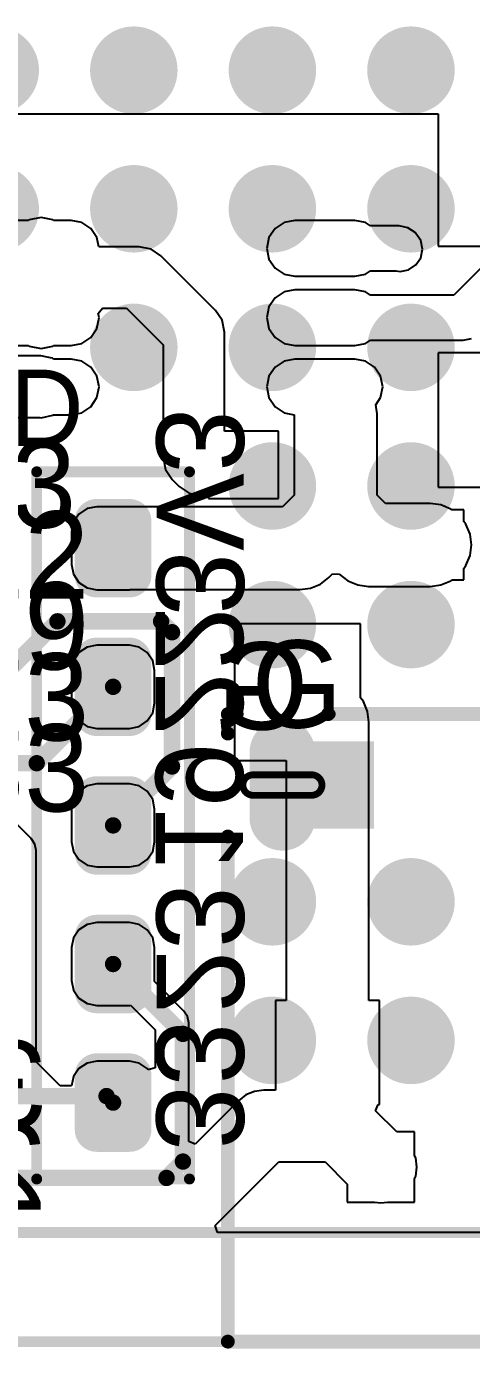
# Model space of a CAD drawing. Extents: x -35.4 to 28.3, y -0.1 to 87.5.
# Drawn here: x -1.97 to 6.19, y -0.13 to 24.1 of the extents above; entities that cross this region are included whole.
import ezdxf

# ---------------------------------------------------------------- set-up
doc = ezdxf.new("R2010")
doc.units = 0
doc.layers.get('0').update_dxf_attribs({"linetype": 'CONTINUOUS'})
for name, color, linetype in [('BOTTOMLAYER', 5, 'CONTINUOUS'), ('BOTTOMOVERLAY', 54, 'CONTINUOUS'), ('BOTTOMPASTE', 16, 'CONTINUOUS'), ('BOTTOMSOLDER', 6, 'CONTINUOUS'), ('CONNECTLAYER', 7, 'CONTINUOUS'), ('MECHANICAL1', 6, 'CONTINUOUS'), ('MULTILAYER', 9, 'CONTINUOUS'), ('PADHOLELAYER', 156, 'CONTINUOUS'), ('TOPLAYER', 1, 'CONTINUOUS'), ('TOPOVERLAY', 2, 'CONTINUOUS'), ('TOPPASTE', 8, 'CONTINUOUS'), ('TOPSOLDER', 216, 'CONTINUOUS')]:
    doc.layers.add(name, color=color, linetype=linetype)

# ---------------------------------------------------------------- blocks, each defined once
blk = doc.blocks.new('DC_IN_TH_DC_0440_2_5A_2_0_')
at = {"layer": 'BOTTOMLAYER', "const_width": 1}
for points in [[(-0.6, 4.25), (0.6, 4.25)], [(-0.6, -1.05), (0.6, -1.05)], [(-0.6, -4.25), (0.6, -4.25)]]:
    blk.add_lwpolyline(points, dxfattribs=at)
at = {"layer": 'BOTTOMLAYER', "const_width": 0.5}
for points in [[(-0.85, 4.25, 1), (-0.35, 4.25, 1)], [(0.35, 4.25, 1), (0.85, 4.25, 1)], [(-0.85, -1.05, 1), (-0.35, -1.05, 1)], [(0.35, -1.05, 1), (0.85, -1.05, 1)], [(-0.85, -4.25, 1), (-0.35, -4.25, 1)], [(0.35, -4.25, 1), (0.85, -4.25, 1)]]:
    blk.add_lwpolyline(points, format="xyb", close=True, dxfattribs=at)
at = {"layer": 'BOTTOMSOLDER', "const_width": 1.203}
for points in [[(-0.6, 4.25), (0.6, 4.25)], [(-0.6, -1.05), (0.6, -1.05)], [(-0.6, -4.25), (0.6, -4.25)]]:
    blk.add_lwpolyline(points, dxfattribs=at)
at = {"layer": 'BOTTOMSOLDER', "const_width": 0.602}
for points in [[(-0.901, 4.25, 1), (-0.299, 4.25, 1)], [(0.299, 4.25, 1), (0.901, 4.25, 1)], [(-0.901, -1.05, 1), (-0.299, -1.05, 1)], [(0.299, -1.05, 1), (0.901, -1.05, 1)], [(-0.901, -4.25, 1), (-0.299, -4.25, 1)], [(0.299, -4.25, 1), (0.901, -4.25, 1)]]:
    blk.add_lwpolyline(points, format="xyb", close=True, dxfattribs=at)
at = {"layer": 'MULTILAYER'}
for p, q in [((-7.4, -2.3), (-7.4, 0.1)), ((-7.4, 0.1), (-5, 0.1)), ((-5, 0.1), (-5, -2.3)), ((-5, -2.3), (-7.4, -2.3))]:
    blk.add_line(p, q, dxfattribs=at)
at = {"layer": 'MULTILAYER', "const_width": 1}
for points in [[(-0.6, 4.25), (0.6, 4.25)], [(-0.6, -1.05), (0.6, -1.05)], [(-0.6, -4.25), (0.6, -4.25)]]:
    blk.add_lwpolyline(points, dxfattribs=at)
at = {"layer": 'MULTILAYER', "const_width": 0.5}
for points in [[(-0.85, 4.25, 1), (-0.35, 4.25, 1)], [(0.35, 4.25, 1), (0.85, 4.25, 1)], [(-0.85, -1.05, 1), (-0.35, -1.05, 1)], [(0.35, -1.05, 1), (0.85, -1.05, 1)], [(-0.85, -4.25, 1), (-0.35, -4.25, 1)], [(0.35, -4.25, 1), (0.85, -4.25, 1)]]:
    blk.add_lwpolyline(points, format="xyb", close=True, dxfattribs=at)
at = {"layer": 'PADHOLELAYER', "const_width": 0.125}
for points in [[(0.187, 4.787), (0.187, 3.712, -1), (-0.188, 3.712), (-0.188, 4.787, -1)], [(0.187, -0.513), (0.187, -1.588, -1), (-0.188, -1.588), (-0.188, -0.513, -1)], [(0.187, -3.712), (0.187, -4.787, -1), (-0.188, -4.787), (-0.188, -3.712, -1)]]:
    blk.add_lwpolyline(points, format="xyb", close=True, dxfattribs=at)
at = {"layer": 'TOPLAYER', "const_width": 1}
for points in [[(-0.6, 4.25), (0.6, 4.25)], [(-0.6, -1.05), (0.6, -1.05)], [(-0.6, -4.25), (0.6, -4.25)]]:
    blk.add_lwpolyline(points, dxfattribs=at)
at = {"layer": 'TOPLAYER', "const_width": 0.5}
for points in [[(-0.85, 4.25, 1), (-0.35, 4.25, 1)], [(0.35, 4.25, 1), (0.85, 4.25, 1)], [(-0.85, -1.05, 1), (-0.35, -1.05, 1)], [(0.35, -1.05, 1), (0.85, -1.05, 1)], [(-0.85, -4.25, 1), (-0.35, -4.25, 1)], [(0.35, -4.25, 1), (0.85, -4.25, 1)]]:
    blk.add_lwpolyline(points, format="xyb", close=True, dxfattribs=at)
at = {"layer": 'TOPOVERLAY', "const_width": 0.254}
for points in [[(-10.2, 5.25), (-10.2, -4.75)], [(-10.2, 5.25), (-0.943, 5.25)], [(0.943, 5.25), (1.3, 5.25)], [(1.3, 5.25), (1.3, 5.088)], [(1.3, 3.412), (1.3, -0.212)], [(-7.2, -0.1), (-5.2, -0.1)], [(-7.2, -0.1), (-7.2, -2.1)], [(-5.2, -0.1), (-5.2, -2.1)], [(1.3, -1.888), (1.3, -3.412)], [(-7.2, -2.1), (-5.2, -2.1)], [(-10.2, -4.75), (-1.601, -4.75)]]:
    blk.add_lwpolyline(points, dxfattribs=at)
at = {"layer": 'TOPOVERLAY', "const_width": 0.127}
for points in [[(-10.263, 5.25, 1), (-10.136, 5.25, 1)], [(-10.263, 5.25, 1), (-10.136, 5.25, 1)], [(-1.007, 5.25, 1), (-0.88, 5.25, 1)], [(0.88, 5.25, 1), (1.007, 5.25, 1)], [(1.236, 5.25, 1), (1.363, 5.25, 1)], [(1.236, 5.25, 1), (1.363, 5.25, 1)], [(1.236, 5.088, 1), (1.363, 5.088, 1)], [(1.236, 3.412, 1), (1.363, 3.412, 1)], [(-7.263, -0.1, 1), (-7.136, -0.1, 1)], [(-7.263, -0.1, 1), (-7.136, -0.1, 1)], [(-5.263, -0.1, 1), (-5.136, -0.1, 1)], [(-5.263, -0.1, 1), (-5.136, -0.1, 1)], [(1.236, -0.212, 1), (1.363, -0.212, 1)], [(1.236, -1.888, 1), (1.363, -1.888, 1)], [(-7.263, -2.1, 1), (-7.136, -2.1, 1)], [(-7.263, -2.1, 1), (-7.136, -2.1, 1)], [(-5.263, -2.1, 1), (-5.136, -2.1, 1)], [(-5.263, -2.1, 1), (-5.136, -2.1, 1)], [(1.236, -3.412, 1), (1.363, -3.412, 1)], [(-10.263, -4.75, 1), (-10.136, -4.75, 1)], [(-10.263, -4.75, 1), (-10.136, -4.75, 1)], [(-1.665, -4.75, 1), (-1.538, -4.75, 1)]]:
    blk.add_lwpolyline(points, format="xyb", close=True, dxfattribs=at)
at = {"layer": 'TOPSOLDER', "const_width": 1.203}
for points in [[(-0.6, 4.25), (0.6, 4.25)], [(-0.6, -1.05), (0.6, -1.05)], [(-0.6, -4.25), (0.6, -4.25)]]:
    blk.add_lwpolyline(points, dxfattribs=at)
at = {"layer": 'TOPSOLDER', "const_width": 0.602}
for points in [[(-0.901, 4.25, 1), (-0.299, 4.25, 1)], [(0.299, 4.25, 1), (0.901, 4.25, 1)], [(-0.901, -1.05, 1), (-0.299, -1.05, 1)], [(0.299, -1.05, 1), (0.901, -1.05, 1)], [(-0.901, -4.25, 1), (-0.299, -4.25, 1)], [(0.299, -4.25, 1), (0.901, -4.25, 1)]]:
    blk.add_lwpolyline(points, format="xyb", close=True, dxfattribs=at)

msp = doc.modelspace()

# ---------------------------------------------------------------- linework, layer by layer
at = {"layer": 'BOTTOMLAYER'}
for points, const_width in [([(-2.89, 23.3, 1), (-2.19, 23.3, 1)], 0.7), ([(-0.35, 23.3, 1), (0.35, 23.3, 1)], 0.7), ([(2.19, 23.3, 1), (2.89, 23.3, 1)], 0.7), ([(4.73, 23.3, 1), (5.43, 23.3, 1)], 0.7), ([(-2.89, 20.76, 1), (-2.19, 20.76, 1)], 0.7), ([(-0.35, 20.76, 1), (0.35, 20.76, 1)], 0.7), ([(2.19, 20.76, 1), (2.89, 20.76, 1)], 0.7), ([(4.73, 20.76, 1), (5.43, 20.76, 1)], 0.7), ([(-0.35, 18.22, 1), (0.35, 18.22, 1)], 0.7), ([(2.19, 18.22, 1), (2.89, 18.22, 1)], 0.7), ([(4.73, 18.22, 1), (5.43, 18.22, 1)], 0.7), ([(2.19, 15.68, 1), (2.89, 15.68, 1)], 0.7), ([(4.73, 15.68, 1), (5.43, 15.68, 1)], 0.7), ([(-0.83, 15.04, 1), (-0.53, 15.04, 1)], 0.3), ([(-0.23, 15.04, 1), (0.07, 15.04, 1)], 0.3), ([(-0.83, 14.04, 1), (-0.53, 14.04, 1)], 0.3), ([(-0.23, 14.04, 1), (0.07, 14.04, 1)], 0.3), ([(2.19, 13.14, 1), (2.89, 13.14, 1)], 0.7), ([(4.73, 13.14, 1), (5.43, 13.14, 1)], 0.7), ([(-1.475, 13.2, 1), (-1.325, 13.2, 1)], 0.15), ([(-1.475, 13.2, 1), (-1.325, 13.2, 1)], 0.15), ([(0.425, 13.2, 1), (0.575, 13.2, 1)], 0.15), ([(0.425, 13.2, 1), (0.575, 13.2, 1)], 0.15), ([(0.625, 13, 1), (0.775, 13, 1)], 0.15), ([(0.625, 13, 1), (0.775, 13, 1)], 0.15), ([(-0.83, 12.5, 1), (-0.53, 12.5, 1)], 0.3), ([(-0.23, 12.5, 1), (0.07, 12.5, 1)], 0.3), ([(-0.455, 12, 1), (-0.305, 12, 1)], 0.15), ([(-0.83, 11.5, 1), (-0.53, 11.5, 1)], 0.3), ([(-0.23, 11.5, 1), (0.07, 11.5, 1)], 0.3), ([(-1.855, 10.6, 1), (-1.705, 10.6, 1)], 0.15), ([(-1.855, 10.6, 1), (-1.705, 10.6, 1)], 0.15), ([(0.625, 10.54, 1), (0.775, 10.54, 1)], 0.15), ([(0.625, 10.54, 1), (0.775, 10.54, 1)], 0.15), ([(-0.83, 9.96, 1), (-0.53, 9.96, 1)], 0.3), ([(-0.23, 9.96, 1), (0.07, 9.96, 1)], 0.3), ([(-0.455, 9.46, 1), (-0.305, 9.46, 1)], 0.15), ([(-0.83, 8.96, 1), (-0.53, 8.96, 1)], 0.3), ([(-0.23, 8.96, 1), (0.07, 8.96, 1)], 0.3), ([(2.19, 8.06, 1), (2.89, 8.06, 1)], 0.7), ([(4.73, 8.06, 1), (5.43, 8.06, 1)], 0.7), ([(-0.83, 7.42, 1), (-0.53, 7.42, 1)], 0.3), ([(-0.23, 7.42, 1), (0.07, 7.42, 1)], 0.3), ([(-0.455, 6.92, 1), (-0.305, 6.92, 1)], 0.15), ([(-0.83, 6.42, 1), (-0.53, 6.42, 1)], 0.3), ([(-0.23, 6.42, 1), (0.07, 6.42, 1)], 0.3), ([(2.19, 5.52, 1), (2.89, 5.52, 1)], 0.7), ([(4.73, 5.52, 1), (5.43, 5.52, 1)], 0.7), ([(0.825, 5.64, 1), (0.975, 5.64, 1)], 0.15), ([(0.825, 5.64, 1), (0.975, 5.64, 1)], 0.15), ([(-0.83, 4.88, 1), (-0.53, 4.88, 1)], 0.3), ([(-0.23, 4.88, 1), (0.07, 4.88, 1)], 0.3), ([(-0.575, 4.5, 1), (-0.425, 4.5, 1)], 0.15), ([(-0.575, 4.5, 1), (-0.425, 4.5, 1)], 0.15), ([(-0.455, 4.38, 1), (-0.305, 4.38, 1)], 0.15), ([(-0.83, 3.88, 1), (-0.53, 3.88, 1)], 0.3), ([(-0.23, 3.88, 1), (0.07, 3.88, 1)], 0.3), ([(0.825, 3.3, 1), (0.975, 3.3, 1)], 0.15), ([(0.825, 3.3, 1), (0.975, 3.3, 1)], 0.15), ([(0.525, 3, 1), (0.675, 3, 1)], 0.15), ([(0.525, 3, 1), (0.675, 3, 1)], 0.15)]:
    msp.add_lwpolyline(points, format="xyb", close=True, dxfattribs=dict(at, const_width=const_width))
at = {"layer": 'BOTTOMLAYER', "const_width": 0.3}
for points in [[(-2.5, 12.1), (-1.4, 13.2)], [(-1.4, 13.2), (0.5, 13.2)], [(0.5, 13.2), (0.7, 13)], [(0.7, 10.54), (0.7, 13)], [(-1.78, 10.6), (-0.38, 12)], [(-2.9, 10.6), (-1.78, 10.6)], [(-0.38, 9.46), (0.7, 10.54)], [(-0.38, 6.92), (0.9, 5.64)], [(0.9, 3.3), (0.9, 5.64)], [(-3.8, 4.5), (-0.5, 4.5)], [(-0.5, 4.5), (-0.38, 4.38)], [(0.6, 3), (0.9, 3.3)], [(-3.8, 3), (0.6, 3)]]:
    msp.add_lwpolyline(points, dxfattribs=at)
at = {"layer": 'BOTTOMLAYER'}
for points in [[(-0.68, 13.74), (-0.08, 13.74), (-0.68, 15.34), (-0.08, 15.34)], [(-0.98, 14.04), (0.22, 14.04), (-0.98, 15.04), (0.22, 15.04)], [(-0.68, 11.2), (-0.08, 11.2), (-0.68, 12.8), (-0.08, 12.8)], [(-0.98, 11.5), (0.22, 11.5), (-0.98, 12.5), (0.22, 12.5)], [(4.3, 10.9), (2.9, 10.9), (4.3, 9.5), (2.9, 9.5)], [(-0.68, 8.66), (-0.08, 8.66), (-0.68, 10.26), (-0.08, 10.26)], [(-0.98, 8.96), (0.22, 8.96), (-0.98, 9.96), (0.22, 9.96)], [(-0.68, 6.12), (-0.08, 6.12), (-0.68, 7.72), (-0.08, 7.72)], [(-0.98, 6.42), (0.22, 6.42), (-0.98, 7.42), (0.22, 7.42)], [(-0.68, 3.58), (-0.08, 3.58), (-0.68, 5.18), (-0.08, 5.18)], [(-0.98, 3.88), (0.22, 3.88), (-0.98, 4.88), (0.22, 4.88)]]:
    msp.add_solid(points, dxfattribs=at)
at = {"layer": 'BOTTOMOVERLAY', "const_width": 0.2}
msp.add_lwpolyline([(3.6, 11.5), (10.5, 11.5)], dxfattribs=at)
at = {"layer": 'BOTTOMOVERLAY', "const_width": 0.1}
msp.add_lwpolyline([(3.55, 11.5, 1), (3.65, 11.5, 1)], format="xyb", close=True, dxfattribs=at)
at = {"layer": 'BOTTOMPASTE'}
msp.add_solid([(4.3, 10.9), (2.9, 10.9), (4.3, 9.5), (2.9, 9.5)], dxfattribs=at)
at = {"layer": 'BOTTOMSOLDER'}
for points, const_width in [([(-2.941, 23.3, 1), (-2.139, 23.3, 1)], 0.802), ([(-0.401, 23.3, 1), (0.401, 23.3, 1)], 0.802), ([(2.139, 23.3, 1), (2.941, 23.3, 1)], 0.802), ([(4.679, 23.3, 1), (5.481, 23.3, 1)], 0.802), ([(-2.941, 20.76, 1), (-2.139, 20.76, 1)], 0.802), ([(-0.401, 20.76, 1), (0.401, 20.76, 1)], 0.802), ([(2.139, 20.76, 1), (2.941, 20.76, 1)], 0.802), ([(4.679, 20.76, 1), (5.481, 20.76, 1)], 0.802), ([(-0.401, 18.22, 1), (0.401, 18.22, 1)], 0.802), ([(2.139, 18.22, 1), (2.941, 18.22, 1)], 0.802), ([(4.679, 18.22, 1), (5.481, 18.22, 1)], 0.802), ([(2.139, 15.68, 1), (2.941, 15.68, 1)], 0.802), ([(4.679, 15.68, 1), (5.481, 15.68, 1)], 0.802), ([(-0.881, 15.04, 1), (-0.479, 15.04, 1)], 0.402), ([(-0.281, 15.04, 1), (0.121, 15.04, 1)], 0.402), ([(-0.881, 14.04, 1), (-0.479, 14.04, 1)], 0.402), ([(-0.281, 14.04, 1), (0.121, 14.04, 1)], 0.402), ([(2.139, 13.14, 1), (2.941, 13.14, 1)], 0.802), ([(4.679, 13.14, 1), (5.481, 13.14, 1)], 0.802), ([(-0.881, 12.5, 1), (-0.479, 12.5, 1)], 0.402), ([(-0.281, 12.5, 1), (0.121, 12.5, 1)], 0.402), ([(-0.881, 11.5, 1), (-0.479, 11.5, 1)], 0.402), ([(-0.281, 11.5, 1), (0.121, 11.5, 1)], 0.402), ([(-0.881, 9.96, 1), (-0.479, 9.96, 1)], 0.402), ([(-0.281, 9.96, 1), (0.121, 9.96, 1)], 0.402), ([(-0.881, 8.96, 1), (-0.479, 8.96, 1)], 0.402), ([(-0.281, 8.96, 1), (0.121, 8.96, 1)], 0.402), ([(2.139, 8.06, 1), (2.941, 8.06, 1)], 0.802), ([(4.679, 8.06, 1), (5.481, 8.06, 1)], 0.802), ([(-0.881, 7.42, 1), (-0.479, 7.42, 1)], 0.402), ([(-0.281, 7.42, 1), (0.121, 7.42, 1)], 0.402), ([(-0.881, 6.42, 1), (-0.479, 6.42, 1)], 0.402), ([(-0.281, 6.42, 1), (0.121, 6.42, 1)], 0.402), ([(2.139, 5.52, 1), (2.941, 5.52, 1)], 0.802), ([(4.679, 5.52, 1), (5.481, 5.52, 1)], 0.802), ([(-0.881, 4.88, 1), (-0.479, 4.88, 1)], 0.402), ([(-0.281, 4.88, 1), (0.121, 4.88, 1)], 0.402), ([(-0.881, 3.88, 1), (-0.479, 3.88, 1)], 0.402), ([(-0.281, 3.88, 1), (0.121, 3.88, 1)], 0.402)]:
    msp.add_lwpolyline(points, format="xyb", close=True, dxfattribs=dict(at, const_width=const_width))
for points in [[(-0.68, 13.638), (-0.08, 13.638), (-0.68, 15.442), (-0.08, 15.442)], [(-1.082, 14.04), (0.322, 14.04), (-1.082, 15.04), (0.322, 15.04)], [(-0.68, 11.098), (-0.08, 11.098), (-0.68, 12.902), (-0.08, 12.902)], [(-1.082, 11.5), (0.322, 11.5), (-1.082, 12.5), (0.322, 12.5)], [(4.402, 11.002), (2.798, 11.002), (4.402, 9.398), (2.798, 9.398)], [(-0.68, 8.558), (-0.08, 8.558), (-0.68, 10.362), (-0.08, 10.362)], [(-1.082, 8.96), (0.322, 8.96), (-1.082, 9.96), (0.322, 9.96)], [(-0.68, 6.018), (-0.08, 6.018), (-0.68, 7.822), (-0.08, 7.822)], [(-1.082, 6.42), (0.322, 6.42), (-1.082, 7.42), (0.322, 7.42)], [(-0.68, 3.478), (-0.08, 3.478), (-0.68, 5.282), (-0.08, 5.282)], [(-1.082, 3.88), (0.322, 3.88), (-1.082, 4.88), (0.322, 4.88)]]:
    msp.add_solid(points, dxfattribs=at)
at = {"layer": 'CONNECTLAYER'}
for p, q in [((-3.75, 22.5), (5.576, 22.5)), ((5.576, 22.5), (5.576, 20.078)), ((-1.7, 20.598), (-1.916, 20.555)), ((-1.484, 20.555), (-1.7, 20.598)), ((-1.928, 20.547), (-2.25, 20.547)), ((-1.916, 20.555), (-1.928, 20.547)), ((-1.472, 20.547), (-1.484, 20.555)), ((-1.15, 20.547), (-1.472, 20.547)), ((-0.954, 20.508), (-1.15, 20.547)), ((-0.788, 20.397), (-0.954, 20.508)), ((-0.677, 20.231), (-0.788, 20.397)), ((2.588, 20.397), (2.477, 20.231)), ((2.754, 20.508), (2.588, 20.397)), ((2.95, 20.547), (2.754, 20.508)), ((4.05, 20.547), (2.95, 20.547)), ((4.246, 20.508), (4.05, 20.547)), ((4.34, 20.445), (4.246, 20.508)), ((4.865, 20.445), (4.34, 20.445)), ((5.022, 20.414), (4.865, 20.445)), ((5.155, 20.325), (5.022, 20.414)), ((-0.643, 20.063), (-0.677, 20.231)), ((2.477, 20.231), (2.438, 20.035)), ((5.17, 20.31), (5.155, 20.325)), ((5.259, 20.177), (5.17, 20.31)), ((5.29, 20.02), (5.259, 20.177)), ((0.1, 20.063), (-0.643, 20.063)), ((0.316, 20.02), (0.1, 20.063)), ((0.1, 20.063), (0.1, 20.063)), ((0.498, 19.898), (0.316, 20.02)), ((1.298, 19.098), (0.498, 19.898)), ((2.438, 20.035), (2.477, 19.839)), ((5.259, 19.863), (5.29, 20.02)), ((5.576, 20.078), (6.588, 20.078)), ((6.641, 19.951), (5.865, 19.175)), ((2.477, 19.839), (2.588, 19.673)), ((2.588, 19.673), (2.754, 19.562)), ((4.88, 19.61), (5.037, 19.641)), ((5.037, 19.641), (5.17, 19.73)), ((5.17, 19.73), (5.259, 19.863)), ((2.754, 19.562), (2.95, 19.523)), ((2.95, 19.523), (4.05, 19.523)), ((4.05, 19.523), (4.246, 19.562)), ((4.246, 19.562), (4.34, 19.625)), ((4.34, 19.625), (4.806, 19.625)), ((4.806, 19.625), (4.88, 19.61)), ((2.754, 19.238), (2.588, 19.127)), ((2.95, 19.277), (2.754, 19.238)), ((4.05, 19.277), (2.95, 19.277)), ((4.246, 19.238), (4.05, 19.277)), ((4.34, 19.175), (4.246, 19.238)), ((5.865, 19.175), (4.34, 19.175)), ((-0.652, 18.839), (-0.572, 18.937)), ((-0.572, 18.937), (-0.133, 18.937)), ((-0.133, 18.937), (0.502, 18.302)), ((1.498, 18.898), (1.298, 19.098)), ((1.298, 19.098), (1.298, 19.098)), ((1.62, 18.716), (1.498, 18.898)), ((1.498, 18.898), (1.498, 18.898)), ((2.477, 18.961), (2.438, 18.765)), ((2.588, 19.127), (2.477, 18.961)), ((-0.677, 18.569), (-0.638, 18.765)), ((-0.638, 18.765), (-0.652, 18.839)), ((1.663, 18.5), (1.62, 18.716)), ((2.438, 18.765), (2.477, 18.569)), ((-0.788, 18.403), (-0.677, 18.569)), ((1.663, 16.687), (1.663, 18.5)), ((2.477, 18.569), (2.588, 18.403)), ((-2.25, 18.253), (-1.928, 18.253)), ((-1.928, 18.253), (-1.916, 18.245)), ((-1.916, 18.245), (-1.7, 18.202)), ((-1.7, 18.202), (-1.484, 18.245)), ((-1.484, 18.245), (-1.472, 18.253)), ((-1.472, 18.253), (-1.15, 18.253)), ((-1.15, 18.253), (-0.954, 18.292)), ((-0.954, 18.292), (-0.788, 18.403)), ((0.502, 18.302), (0.502, 18.302)), ((0.502, 18.302), (0.502, 18.302)), ((0.502, 18.302), (0.537, 18.267)), ((0.537, 18.267), (0.537, 16.2)), ((2.588, 18.403), (2.754, 18.292)), ((2.754, 18.292), (2.95, 18.253)), ((2.95, 18.253), (4.05, 18.253)), ((4.05, 18.253), (4.246, 18.292)), ((4.246, 18.292), (4.34, 18.355)), ((4.34, 18.355), (6.035, 18.355)), ((6.035, 18.355), (6.192, 18.386)), ((-1.705, 18.063), (-4.1, 18.063)), ((-1.525, 18.027), (-1.705, 18.063)), ((-1.705, 18.063), (-1.705, 18.063)), ((-1.489, 18.02), (-1.525, 18.027)), ((-1.47, 18.007), (-1.489, 18.02)), ((-1.15, 18.007), (-1.47, 18.007)), ((-0.954, 17.968), (-1.15, 18.007)), ((-0.788, 17.857), (-0.954, 17.968)), ((2.754, 17.968), (2.588, 17.857)), ((2.95, 18.007), (2.754, 17.968)), ((4.05, 18.007), (2.95, 18.007)), ((4.246, 17.968), (4.05, 18.007)), ((4.412, 17.857), (4.246, 17.968)), ((8.624, 18.122), (5.576, 18.122)), ((5.576, 18.122), (5.576, 15.658)), ((-0.677, 17.691), (-0.788, 17.857)), ((-0.638, 17.495), (-0.677, 17.691)), ((2.477, 17.691), (2.438, 17.495)), ((2.588, 17.857), (2.477, 17.691)), ((4.523, 17.691), (4.412, 17.857)), ((4.562, 17.495), (4.523, 17.691)), ((-0.677, 17.299), (-0.638, 17.495)), ((2.438, 17.495), (2.477, 17.299)), ((4.523, 17.299), (4.562, 17.495)), ((-0.788, 17.133), (-0.677, 17.299)), ((2.477, 17.299), (2.588, 17.133)), ((4.437, 17.169), (4.523, 17.299)), ((-1.7, 16.932), (-1.484, 16.975)), ((-1.484, 16.975), (-1.472, 16.983)), ((-1.472, 16.983), (-1.15, 16.983)), ((-1.15, 16.983), (-0.954, 17.022)), ((-0.954, 17.022), (-0.788, 17.133)), ((2.588, 17.133), (2.754, 17.022)), ((2.754, 17.022), (2.941, 16.985)), ((2.941, 16.985), (2.941, 15.514)), ((4.459, 17), (4.437, 17.169)), ((4.459, 15.514), (4.459, 17)), ((-3.758, 16.937), (-1.725, 16.937)), ((-1.725, 16.937), (-1.7, 16.932)), ((2.653, 16.687), (1.663, 16.687)), ((2.653, 15.453), (2.653, 16.687)), ((0.537, 16.2), (0.537, 16.2)), ((0.537, 16.2), (0.58, 15.984)), ((0.58, 15.984), (0.702, 15.802)), ((0.702, 15.802), (0.832, 15.672)), ((0.832, 15.672), (0.832, 15.672)), ((0.832, 15.672), (1.014, 15.55)), ((1.014, 15.55), (1.23, 15.507)), ((1.23, 15.507), (1.368, 15.507)), ((1.368, 15.507), (1.368, 15.453)), ((2.941, 15.514), (2.726, 15.299)), ((4.614, 15.359), (4.459, 15.514)), ((5.576, 15.658), (6.56, 15.658)), ((-0.857, 15.266), (-1.006, 15.166)), ((-0.68, 15.301), (-0.857, 15.266)), ((-0.08, 15.301), (-0.68, 15.301)), ((-0.068, 15.299), (-0.08, 15.301)), ((2.726, 15.299), (-0.068, 15.299)), ((1.368, 15.453), (2.653, 15.453)), ((5.43, 15.359), (4.614, 15.359)), ((5.626, 15.333), (5.43, 15.359)), ((5.809, 15.257), (5.626, 15.333)), ((-1.006, 15.166), (-1.106, 15.017)), ((5.829, 15.242), (5.809, 15.257)), ((6.047, 15.242), (5.829, 15.242)), ((6.047, 15.031), (6.047, 15.242)), ((6.087, 14.979), (6.047, 15.031)), ((-1.106, 15.017), (-1.141, 14.84)), ((-1.141, 14.84), (-1.141, 14.24)), ((6.163, 14.796), (6.087, 14.979)), ((6.189, 14.6), (6.163, 14.796)), ((6.163, 14.404), (6.189, 14.6)), ((6.087, 14.221), (6.163, 14.404)), ((-1.141, 14.24), (-1.106, 14.063)), ((-1.106, 14.063), (-1.006, 13.914)), ((3.577, 14.003), (3.641, 14.068)), ((3.641, 14.068), (3.763, 14.063)), ((3.763, 14.063), (3.921, 13.943)), ((6.047, 14.169), (6.087, 14.221)), ((6.047, 13.958), (6.047, 14.169)), ((-1.006, 13.914), (-0.857, 13.814)), ((-0.857, 13.814), (-0.68, 13.779)), ((3.236, 13.807), (3.419, 13.883)), ((3.419, 13.883), (3.577, 14.003)), ((3.921, 13.943), (4.104, 13.867)), ((4.104, 13.867), (4.3, 13.841)), ((4.3, 13.841), (5.43, 13.841)), ((5.43, 13.841), (5.626, 13.867)), ((5.626, 13.867), (5.809, 13.943)), ((5.809, 13.943), (5.829, 13.958)), ((5.829, 13.958), (6.047, 13.958)), ((-0.68, 13.779), (-0.08, 13.779)), ((-0.08, 13.779), (-0.068, 13.781)), ((-0.068, 13.781), (3.04, 13.781)), ((3.04, 13.781), (3.236, 13.807)), ((3.04, 13.781), (3.04, 13.781)), ((4.152, 13.152), (1.848, 13.152)), ((1.848, 13.152), (1.848, 10.648)), ((4.152, 11.801), (4.152, 13.152)), ((-1.006, 12.626), (-1.106, 12.477)), ((-0.857, 12.726), (-1.006, 12.626)), ((-0.68, 12.761), (-0.857, 12.726)), ((-0.08, 12.761), (-0.68, 12.761)), ((0.097, 12.726), (-0.08, 12.761)), ((0.246, 12.626), (0.097, 12.726)), ((0.346, 12.477), (0.246, 12.626)), ((-1.106, 12.477), (-1.141, 12.3)), ((0.381, 12.3), (0.346, 12.477)), ((-1.141, 12.3), (-1.141, 11.7)), ((0.381, 11.7), (0.381, 12.3)), ((-1.141, 11.7), (-1.106, 11.523)), ((0.346, 11.523), (0.381, 11.7)), ((4.207, 11.729), (4.152, 11.801)), ((4.283, 11.546), (4.207, 11.729)), ((-1.882, 9.218), (-4.092, 11.428)), ((-1.106, 11.523), (-1.006, 11.374)), ((0.246, 11.374), (0.346, 11.523)), ((4.309, 11.35), (4.283, 11.546)), ((-1.006, 11.374), (-0.857, 11.274)), ((-0.857, 11.274), (-0.68, 11.239)), ((-0.68, 11.239), (-0.08, 11.239)), ((-0.08, 11.239), (0.097, 11.274)), ((0.097, 11.274), (0.246, 11.374)), ((4.309, 6.252), (4.309, 11.35)), ((4.309, 11.35), (4.309, 11.35)), ((1.848, 10.648), (2.791, 10.648)), ((2.791, 10.648), (2.791, 6.252)), ((-0.857, 10.186), (-1.006, 10.086)), ((-0.68, 10.221), (-0.857, 10.186)), ((-0.08, 10.221), (-0.68, 10.221)), ((0.097, 10.186), (-0.08, 10.221)), ((0.246, 10.086), (0.097, 10.186)), ((-1.106, 9.937), (-1.141, 9.76)), ((-1.006, 10.086), (-1.106, 9.937)), ((0.346, 9.937), (0.246, 10.086)), ((0.381, 9.76), (0.346, 9.937)), ((-1.141, 9.76), (-1.141, 9.16)), ((0.381, 9.16), (0.381, 9.76)), ((-1.815, 9.118), (-1.882, 9.218)), ((-1.882, 9.218), (-1.882, 9.218)), ((-1.792, 9), (-1.815, 9.118)), ((-1.792, 5.128), (-1.792, 9)), ((-1.792, 9), (-1.792, 9)), ((-1.141, 9.16), (-1.106, 8.983)), ((-1.106, 8.983), (-1.006, 8.834)), ((0.246, 8.834), (0.346, 8.983)), ((0.346, 8.983), (0.381, 9.16)), ((-1.006, 8.834), (-0.857, 8.734)), ((-0.857, 8.734), (-0.68, 8.699)), ((-0.08, 8.699), (0.097, 8.734)), ((0.097, 8.734), (0.246, 8.834)), ((-0.68, 8.699), (-0.08, 8.699)), ((-1.006, 7.546), (-1.106, 7.397)), ((-0.857, 7.646), (-1.006, 7.546)), ((-0.68, 7.681), (-0.857, 7.646)), ((-0.08, 7.681), (-0.68, 7.681)), ((0.097, 7.646), (-0.08, 7.681)), ((0.246, 7.546), (0.097, 7.646)), ((0.346, 7.397), (0.246, 7.546)), ((-1.106, 7.397), (-1.141, 7.22)), ((0.381, 7.22), (0.346, 7.397)), ((-1.141, 7.22), (-1.141, 6.62)), ((0.381, 6.62), (0.381, 7.22)), ((-1.141, 6.62), (-1.106, 6.443)), ((0.377, 6.599), (0.381, 6.62)), ((0.918, 6.058), (0.377, 6.599)), ((-1.106, 6.443), (-1.006, 6.294)), ((-1.006, 6.294), (-0.857, 6.194)), ((-0.857, 6.194), (-0.68, 6.159)), ((-0.68, 6.159), (-0.08, 6.159)), ((-0.08, 6.159), (-0.059, 6.163)), ((-0.059, 6.163), (0.392, 5.712)), ((0.985, 5.958), (0.918, 6.058)), ((0.918, 6.058), (0.918, 6.058)), ((2.791, 6.252), (2.598, 6.252)), ((2.598, 6.252), (2.598, 4.608)), ((4.502, 6.252), (4.309, 6.252)), ((4.502, 4.348), (4.502, 6.252)), ((1.008, 5.84), (0.985, 5.958)), ((1.008, 3.67), (1.008, 5.84)), ((0.392, 5.712), (0.392, 5.017)), ((-1.352, 4.688), (-1.792, 5.128)), ((-0.857, 5.106), (-1.006, 5.006)), ((-0.68, 5.141), (-0.857, 5.106)), ((-0.08, 5.141), (-0.68, 5.141)), ((0.097, 5.106), (-0.08, 5.141)), ((0.246, 5.006), (0.097, 5.106)), ((-1.106, 4.857), (-1.14, 4.688)), ((-1.006, 5.006), (-1.106, 4.857)), ((0.265, 4.978), (0.246, 5.006)), ((0.392, 5.017), (0.265, 4.978)), ((-1.14, 4.688), (-1.352, 4.688)), ((2.385, 4.608), (2.214, 4.586)), ((2.598, 4.608), (2.385, 4.608)), ((1.919, 4.415), (1.126, 3.621)), ((2.056, 4.52), (1.919, 4.415)), ((2.214, 4.586), (2.056, 4.52)), ((4.43, 4.23), (4.479, 4.348)), ((4.818, 3.842), (4.43, 4.23)), ((4.479, 4.348), (4.502, 4.348)), ((1.126, 3.621), (1.008, 3.67)), ((5.147, 3.842), (4.818, 3.842)), ((5.147, 3.414), (5.147, 3.842)), ((5.166, 3.37), (5.147, 3.414)), ((1.498, 2.132), (2.657, 3.292)), ((2.657, 3.292), (3.508, 3.292)), ((3.508, 3.292), (3.913, 2.887)), ((5.188, 3.2), (5.166, 3.37)), ((5.166, 3.03), (5.188, 3.2)), ((5.147, 2.986), (5.166, 3.03)), ((5.147, 2.558), (5.147, 2.986)), ((3.913, 2.887), (3.913, 2.558)), ((3.913, 2.558), (4.411, 2.558)), ((4.411, 2.558), (4.53, 2.542)), ((4.53, 2.542), (4.649, 2.558)), ((4.649, 2.558), (5.147, 2.558)), ((1.491, 2.127), (1.498, 2.132)), ((1.534, 2), (1.491, 2.127)), ((14.808, 2), (1.534, 2))]:
    msp.add_line(p, q, dxfattribs=at)
at = {"layer": 'MECHANICAL1', "const_width": 0.2}
msp.add_lwpolyline([(-17.027, 2), (13.873, 2)], dxfattribs=at)
at = {"layer": 'MULTILAYER'}
for points, const_width in [([(-2.89, 23.3, 1), (-2.19, 23.3, 1)], 0.7), ([(-0.35, 23.3, 1), (0.35, 23.3, 1)], 0.7), ([(2.19, 23.3, 1), (2.89, 23.3, 1)], 0.7), ([(4.73, 23.3, 1), (5.43, 23.3, 1)], 0.7), ([(-2.89, 20.76, 1), (-2.19, 20.76, 1)], 0.7), ([(-0.35, 20.76, 1), (0.35, 20.76, 1)], 0.7), ([(2.19, 20.76, 1), (2.89, 20.76, 1)], 0.7), ([(4.73, 20.76, 1), (5.43, 20.76, 1)], 0.7), ([(-0.35, 18.22, 1), (0.35, 18.22, 1)], 0.7), ([(2.19, 18.22, 1), (2.89, 18.22, 1)], 0.7), ([(4.73, 18.22, 1), (5.43, 18.22, 1)], 0.7), ([(2.19, 15.68, 1), (2.89, 15.68, 1)], 0.7), ([(4.73, 15.68, 1), (5.43, 15.68, 1)], 0.7), ([(-0.83, 15.04, 1), (-0.53, 15.04, 1)], 0.3), ([(-0.23, 15.04, 1), (0.07, 15.04, 1)], 0.3), ([(-0.83, 14.04, 1), (-0.53, 14.04, 1)], 0.3), ([(-0.23, 14.04, 1), (0.07, 14.04, 1)], 0.3), ([(2.19, 13.14, 1), (2.89, 13.14, 1)], 0.7), ([(4.73, 13.14, 1), (5.43, 13.14, 1)], 0.7), ([(-0.83, 12.5, 1), (-0.53, 12.5, 1)], 0.3), ([(-0.23, 12.5, 1), (0.07, 12.5, 1)], 0.3), ([(-0.83, 11.5, 1), (-0.53, 11.5, 1)], 0.3), ([(-0.23, 11.5, 1), (0.07, 11.5, 1)], 0.3), ([(-0.83, 9.96, 1), (-0.53, 9.96, 1)], 0.3), ([(-0.23, 9.96, 1), (0.07, 9.96, 1)], 0.3), ([(-0.83, 8.96, 1), (-0.53, 8.96, 1)], 0.3), ([(-0.23, 8.96, 1), (0.07, 8.96, 1)], 0.3), ([(2.19, 8.06, 1), (2.89, 8.06, 1)], 0.7), ([(4.73, 8.06, 1), (5.43, 8.06, 1)], 0.7), ([(-0.83, 7.42, 1), (-0.53, 7.42, 1)], 0.3), ([(-0.23, 7.42, 1), (0.07, 7.42, 1)], 0.3), ([(-0.83, 6.42, 1), (-0.53, 6.42, 1)], 0.3), ([(-0.23, 6.42, 1), (0.07, 6.42, 1)], 0.3), ([(2.19, 5.52, 1), (2.89, 5.52, 1)], 0.7), ([(4.73, 5.52, 1), (5.43, 5.52, 1)], 0.7), ([(-0.83, 4.88, 1), (-0.53, 4.88, 1)], 0.3), ([(-0.23, 4.88, 1), (0.07, 4.88, 1)], 0.3), ([(-0.83, 3.88, 1), (-0.53, 3.88, 1)], 0.3), ([(-0.23, 3.88, 1), (0.07, 3.88, 1)], 0.3)]:
    msp.add_lwpolyline(points, format="xyb", close=True, dxfattribs=dict(at, const_width=const_width))
for points in [[(-0.68, 13.74), (-0.08, 13.74), (-0.68, 15.34), (-0.08, 15.34)], [(-0.98, 14.04), (0.22, 14.04), (-0.98, 15.04), (0.22, 15.04)], [(-0.68, 11.2), (-0.08, 11.2), (-0.68, 12.8), (-0.08, 12.8)], [(-0.98, 11.5), (0.22, 11.5), (-0.98, 12.5), (0.22, 12.5)], [(-0.68, 8.66), (-0.08, 8.66), (-0.68, 10.26), (-0.08, 10.26)], [(-0.98, 8.96), (0.22, 8.96), (-0.98, 9.96), (0.22, 9.96)], [(-0.68, 6.12), (-0.08, 6.12), (-0.68, 7.72), (-0.08, 7.72)], [(-0.98, 6.42), (0.22, 6.42), (-0.98, 7.42), (0.22, 7.42)], [(-0.68, 3.58), (-0.08, 3.58), (-0.68, 5.18), (-0.08, 5.18)], [(-0.98, 3.88), (0.22, 3.88), (-0.98, 4.88), (0.22, 4.88)]]:
    msp.add_solid(points, dxfattribs=at)
at = {"layer": 'PADHOLELAYER', "const_width": 0.425}
for points in [[(-0.212, 23.3, 1), (0.212, 23.3, 1)], [(2.328, 23.3, 1), (2.752, 23.3, 1)], [(4.868, 23.3, 1), (5.292, 23.3, 1)], [(-0.212, 20.76, 1), (0.212, 20.76, 1)], [(2.328, 20.76, 1), (2.752, 20.76, 1)], [(4.868, 20.76, 1), (5.292, 20.76, 1)], [(-0.212, 18.22, 1), (0.212, 18.22, 1)], [(2.328, 18.22, 1), (2.752, 18.22, 1)], [(4.868, 18.22, 1), (5.292, 18.22, 1)], [(2.328, 15.68, 1), (2.752, 15.68, 1)], [(4.868, 15.68, 1), (5.292, 15.68, 1)], [(-0.592, 14.54, 1), (-0.168, 14.54, 1)], [(2.328, 13.14, 1), (2.752, 13.14, 1)], [(4.868, 13.14, 1), (5.292, 13.14, 1)], [(-0.592, 12, 1), (-0.168, 12, 1)], [(-0.592, 9.46, 1), (-0.168, 9.46, 1)], [(2.328, 8.06, 1), (2.752, 8.06, 1)], [(4.868, 8.06, 1), (5.292, 8.06, 1)], [(-0.592, 6.92, 1), (-0.168, 6.92, 1)], [(2.328, 5.52, 1), (2.752, 5.52, 1)], [(4.868, 5.52, 1), (5.292, 5.52, 1)], [(-0.592, 4.38, 1), (-0.168, 4.38, 1)]]:
    msp.add_lwpolyline(points, format="xyb", close=True, dxfattribs=at)
at = {"layer": 'TOPLAYER'}
for points, const_width in [([(-2.89, 23.3, 1), (-2.19, 23.3, 1)], 0.7), ([(-0.35, 23.3, 1), (0.35, 23.3, 1)], 0.7), ([(2.19, 23.3, 1), (2.89, 23.3, 1)], 0.7), ([(4.73, 23.3, 1), (5.43, 23.3, 1)], 0.7), ([(-2.89, 20.76, 1), (-2.19, 20.76, 1)], 0.7), ([(-0.35, 20.76, 1), (0.35, 20.76, 1)], 0.7), ([(2.19, 20.76, 1), (2.89, 20.76, 1)], 0.7), ([(4.73, 20.76, 1), (5.43, 20.76, 1)], 0.7), ([(-0.35, 18.22, 1), (0.35, 18.22, 1)], 0.7), ([(2.19, 18.22, 1), (2.89, 18.22, 1)], 0.7), ([(4.73, 18.22, 1), (5.43, 18.22, 1)], 0.7), ([(2.19, 15.68, 1), (2.89, 15.68, 1)], 0.7), ([(4.73, 15.68, 1), (5.43, 15.68, 1)], 0.7), ([(-0.83, 15.04, 1), (-0.53, 15.04, 1)], 0.3), ([(-0.23, 15.04, 1), (0.07, 15.04, 1)], 0.3), ([(-0.83, 14.04, 1), (-0.53, 14.04, 1)], 0.3), ([(-0.23, 14.04, 1), (0.07, 14.04, 1)], 0.3), ([(2.19, 13.14, 1), (2.89, 13.14, 1)], 0.7), ([(4.73, 13.14, 1), (5.43, 13.14, 1)], 0.7), ([(-0.83, 12.5, 1), (-0.53, 12.5, 1)], 0.3), ([(-0.23, 12.5, 1), (0.07, 12.5, 1)], 0.3), ([(-0.83, 11.5, 1), (-0.53, 11.5, 1)], 0.3), ([(-0.23, 11.5, 1), (0.07, 11.5, 1)], 0.3), ([(-0.83, 9.96, 1), (-0.53, 9.96, 1)], 0.3), ([(-0.23, 9.96, 1), (0.07, 9.96, 1)], 0.3), ([(-0.83, 8.96, 1), (-0.53, 8.96, 1)], 0.3), ([(-0.23, 8.96, 1), (0.07, 8.96, 1)], 0.3), ([(2.19, 8.06, 1), (2.89, 8.06, 1)], 0.7), ([(4.73, 8.06, 1), (5.43, 8.06, 1)], 0.7), ([(-0.83, 7.42, 1), (-0.53, 7.42, 1)], 0.3), ([(-0.23, 7.42, 1), (0.07, 7.42, 1)], 0.3), ([(-0.83, 6.42, 1), (-0.53, 6.42, 1)], 0.3), ([(-0.23, 6.42, 1), (0.07, 6.42, 1)], 0.3), ([(2.19, 5.52, 1), (2.89, 5.52, 1)], 0.7), ([(4.73, 5.52, 1), (5.43, 5.52, 1)], 0.7), ([(-0.83, 4.88, 1), (-0.53, 4.88, 1)], 0.3), ([(-0.23, 4.88, 1), (0.07, 4.88, 1)], 0.3), ([(-0.83, 3.88, 1), (-0.53, 3.88, 1)], 0.3), ([(-0.23, 3.88, 1), (0.07, 3.88, 1)], 0.3)]:
    msp.add_lwpolyline(points, format="xyb", close=True, dxfattribs=dict(at, const_width=const_width))
for points in [[(-0.68, 13.74), (-0.08, 13.74), (-0.68, 15.34), (-0.08, 15.34)], [(-0.98, 14.04), (0.22, 14.04), (-0.98, 15.04), (0.22, 15.04)], [(-0.68, 11.2), (-0.08, 11.2), (-0.68, 12.8), (-0.08, 12.8)], [(-0.98, 11.5), (0.22, 11.5), (-0.98, 12.5), (0.22, 12.5)], [(4.3, 10.9), (2.9, 10.9), (4.3, 9.5), (2.9, 9.5)], [(-0.68, 8.66), (-0.08, 8.66), (-0.68, 10.26), (-0.08, 10.26)], [(-0.98, 8.96), (0.22, 8.96), (-0.98, 9.96), (0.22, 9.96)], [(-0.68, 6.12), (-0.08, 6.12), (-0.68, 7.72), (-0.08, 7.72)], [(-0.98, 6.42), (0.22, 6.42), (-0.98, 7.42), (0.22, 7.42)], [(-0.68, 3.58), (-0.08, 3.58), (-0.68, 5.18), (-0.08, 5.18)], [(-0.98, 3.88), (0.22, 3.88), (-0.98, 4.88), (0.22, 4.88)]]:
    msp.add_solid(points, dxfattribs=at)
at = {"layer": 'TOPOVERLAY', "const_width": 0.2}
for points in [[(-1.78, 15.94), (1.02, 15.94)], [(-1.78, 2.98), (-1.78, 15.94)], [(1.02, 2.98), (1.02, 15.94)], [(-1.78, 2.98), (1.02, 2.98)], [(-17, 0), (17, 0)]]:
    msp.add_lwpolyline(points, dxfattribs=at)
at = {"layer": 'TOPOVERLAY', "const_width": 0.1}
for points in [[(-1.83, 15.94, 1), (-1.73, 15.94, 1)], [(-1.83, 15.94, 1), (-1.73, 15.94, 1)], [(0.97, 15.94, 1), (1.07, 15.94, 1)], [(0.97, 15.94, 1), (1.07, 15.94, 1)], [(-1.83, 2.98, 1), (-1.73, 2.98, 1)], [(-1.83, 2.98, 1), (-1.73, 2.98, 1)], [(0.97, 2.98, 1), (1.07, 2.98, 1)], [(0.97, 2.98, 1), (1.07, 2.98, 1)]]:
    msp.add_lwpolyline(points, format="xyb", close=True, dxfattribs=at)
at = {"layer": 'TOPPASTE'}
msp.add_solid([(4.3, 10.9), (2.9, 10.9), (4.3, 9.5), (2.9, 9.5)], dxfattribs=at)
at = {"layer": 'TOPSOLDER'}
for points, const_width in [([(-2.941, 23.3, 1), (-2.139, 23.3, 1)], 0.802), ([(-0.401, 23.3, 1), (0.401, 23.3, 1)], 0.802), ([(2.139, 23.3, 1), (2.941, 23.3, 1)], 0.802), ([(4.679, 23.3, 1), (5.481, 23.3, 1)], 0.802), ([(-2.941, 20.76, 1), (-2.139, 20.76, 1)], 0.802), ([(-0.401, 20.76, 1), (0.401, 20.76, 1)], 0.802), ([(2.139, 20.76, 1), (2.941, 20.76, 1)], 0.802), ([(4.679, 20.76, 1), (5.481, 20.76, 1)], 0.802), ([(-0.401, 18.22, 1), (0.401, 18.22, 1)], 0.802), ([(2.139, 18.22, 1), (2.941, 18.22, 1)], 0.802), ([(4.679, 18.22, 1), (5.481, 18.22, 1)], 0.802), ([(2.139, 15.68, 1), (2.941, 15.68, 1)], 0.802), ([(4.679, 15.68, 1), (5.481, 15.68, 1)], 0.802), ([(-0.881, 15.04, 1), (-0.479, 15.04, 1)], 0.402), ([(-0.281, 15.04, 1), (0.121, 15.04, 1)], 0.402), ([(-0.881, 14.04, 1), (-0.479, 14.04, 1)], 0.402), ([(-0.281, 14.04, 1), (0.121, 14.04, 1)], 0.402), ([(2.139, 13.14, 1), (2.941, 13.14, 1)], 0.802), ([(4.679, 13.14, 1), (5.481, 13.14, 1)], 0.802), ([(-0.881, 12.5, 1), (-0.479, 12.5, 1)], 0.402), ([(-0.281, 12.5, 1), (0.121, 12.5, 1)], 0.402), ([(-0.881, 11.5, 1), (-0.479, 11.5, 1)], 0.402), ([(-0.281, 11.5, 1), (0.121, 11.5, 1)], 0.402), ([(-0.881, 9.96, 1), (-0.479, 9.96, 1)], 0.402), ([(-0.281, 9.96, 1), (0.121, 9.96, 1)], 0.402), ([(-0.881, 8.96, 1), (-0.479, 8.96, 1)], 0.402), ([(-0.281, 8.96, 1), (0.121, 8.96, 1)], 0.402), ([(2.139, 8.06, 1), (2.941, 8.06, 1)], 0.802), ([(4.679, 8.06, 1), (5.481, 8.06, 1)], 0.802), ([(-0.881, 7.42, 1), (-0.479, 7.42, 1)], 0.402), ([(-0.281, 7.42, 1), (0.121, 7.42, 1)], 0.402), ([(-0.881, 6.42, 1), (-0.479, 6.42, 1)], 0.402), ([(-0.281, 6.42, 1), (0.121, 6.42, 1)], 0.402), ([(2.139, 5.52, 1), (2.941, 5.52, 1)], 0.802), ([(4.679, 5.52, 1), (5.481, 5.52, 1)], 0.802), ([(-0.881, 4.88, 1), (-0.479, 4.88, 1)], 0.402), ([(-0.281, 4.88, 1), (0.121, 4.88, 1)], 0.402), ([(-0.881, 3.88, 1), (-0.479, 3.88, 1)], 0.402), ([(-0.281, 3.88, 1), (0.121, 3.88, 1)], 0.402)]:
    msp.add_lwpolyline(points, format="xyb", close=True, dxfattribs=dict(at, const_width=const_width))
for points in [[(-0.68, 13.638), (-0.08, 13.638), (-0.68, 15.442), (-0.08, 15.442)], [(-1.082, 14.04), (0.322, 14.04), (-1.082, 15.04), (0.322, 15.04)], [(-0.68, 11.098), (-0.08, 11.098), (-0.68, 12.902), (-0.08, 12.902)], [(-1.082, 11.5), (0.322, 11.5), (-1.082, 12.5), (0.322, 12.5)], [(4.402, 11.002), (2.798, 11.002), (4.402, 9.398), (2.798, 9.398)], [(-0.68, 8.558), (-0.08, 8.558), (-0.68, 10.362), (-0.08, 10.362)], [(-1.082, 8.96), (0.322, 8.96), (-1.082, 9.96), (0.322, 9.96)], [(-0.68, 6.018), (-0.08, 6.018), (-0.68, 7.822), (-0.08, 7.822)], [(-1.082, 6.42), (0.322, 6.42), (-1.082, 7.42), (0.322, 7.42)], [(-0.68, 3.478), (-0.08, 3.478), (-0.68, 5.282), (-0.08, 5.282)], [(-1.082, 3.88), (0.322, 3.88), (-1.082, 4.88), (0.322, 4.88)]]:
    msp.add_solid(points, dxfattribs=at)

# ---------------------------------------------------------------- block references
at = {"rotation": 90}
msp.add_blockref('DC_IN_TH_DC_0440_2_5A_2_0_', (6.973, 10.2), dxfattribs=at)

# ---------------------------------------------------------------- texts
at = {"layer": 'BOTTOMOVERLAY', "text_generation_flag": 2}
for s, rotation, p in [('3V3', 270, (0.416, 13.3)), ('22', 270, (0.4, 11.1)), ('G', 360, (3.2, 11.216)), ('19', 270, (0.4, 8.6)), ('23', 270, (0.416, 6)), ('33', 270, (0.416, 3.5)), ('33', 360, (-1.6, 3.916)), ('23', 360, (-1.6, 2.416))]:
    msp.add_text(s, height=1.6, rotation=rotation, dxfattribs=at).set_placement(p)
at = {"layer": 'TOPOVERLAY'}
for s, height, p in [('GND', 1.4, (-5.08, 16.414)), ('3V3', 1.6, (-4.864, 14.916)), ('G22', 1.6, (-4.864, 13.616)), ('G19', 1.6, (-4.864, 12.316)), ('G', 1.6, (2.159, 11.251)), ('G23', 1.6, (-4.864, 11.016)), ('G33', 1.6, (-4.864, 9.716))]:
    msp.add_text(s, height=height, rotation=360, dxfattribs=at).set_placement(p)

doc.saveas('drawing.dxf')
